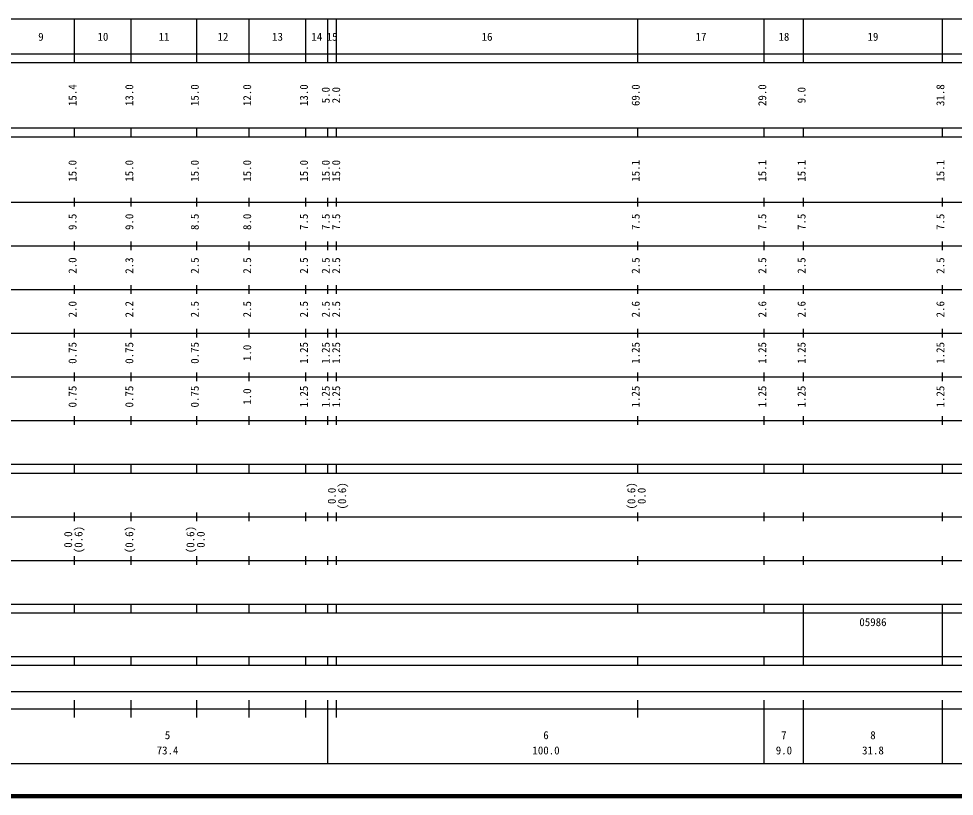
# Model space of a CAD drawing. Units: millimetres on the paper, enlarged 1000 times. Extents: x 40000 to 680000, y 20000 to 380000.
# Drawn here: x 297210 to 511528, y 20000 to 198000 of the extents above; entities that cross this region are included whole.
import ezdxf
from ezdxf.enums import TextEntityAlignment as Align

# ---------------------------------------------------------------- set-up
doc = ezdxf.new("R2010")
doc.units = ezdxf.units.MM
doc.header["$LTSCALE"] = 1000
doc.layers.add('M-TTL', color=2, linetype='Continuous', lineweight=140)
doc.layers.add('M-TTL-BAND', color=7, linetype='Continuous', lineweight=25)
doc.styles.add('ＭＳ ゴシック', font='')
doc.styles.get('ＭＳ ゴシック').set_extended_font_data('MS Gothic')

msp = doc.modelspace()

# ---------------------------------------------------------------- linework, layer by layer
at = {"layer": 'M-TTL'}
msp.add_line((40000, 20000), (680000, 20000), dxfattribs=at)
at = {"layer": 'M-TTL-BAND'}
for p, q in [((68000, 198000), (579000, 198000)), ((310000, 188000), (310000, 198000)), ((323000, 188000), (323000, 198000)), ((338000, 188000), (338000, 198000)), ((350000, 188000), (350000, 198000)), ((363000, 188000), (363000, 198000)), ((368000, 188000), (368000, 198000)), ((370000, 188000), (370000, 198000)), ((439000, 188000), (439000, 198000)), ((468000, 188000), (468000, 198000)), ((477000, 188000), (477000, 198000)), ((508800, 188000), (508800, 198000)), ((40000, 190000), (579000, 190000)), ((40000, 188000), (579000, 188000)), ((40000, 173000), (579000, 173000)), ((310000, 171000), (310000, 173000)), ((323000, 171000), (323000, 173000)), ((338000, 171000), (338000, 173000)), ((350000, 171000), (350000, 173000)), ((363000, 171000), (363000, 173000)), ((368000, 171000), (368000, 173000)), ((370000, 171000), (370000, 173000)), ((439000, 171000), (439000, 173000)), ((468000, 171000), (468000, 173000)), ((477000, 171000), (477000, 173000)), ((508800, 171000), (508800, 173000)), ((40000, 171000), (579000, 171000)), ((310000, 155000), (310000, 157000)), ((323000, 155000), (323000, 157000)), ((338000, 155000), (338000, 157000)), ((350000, 155000), (350000, 157000)), ((363000, 155000), (363000, 157000)), ((368000, 155000), (368000, 157000)), ((370000, 155000), (370000, 157000)), ((439000, 155000), (439000, 157000)), ((468000, 155000), (468000, 157000)), ((477000, 155000), (477000, 157000)), ((508800, 155000), (508800, 157000)), ((40000, 156000), (579000, 156000)), ((46000, 146000), (579000, 146000)), ((310000, 145000), (310000, 147000)), ((323000, 145000), (323000, 147000)), ((338000, 145000), (338000, 147000)), ((350000, 145000), (350000, 147000)), ((363000, 145000), (363000, 147000)), ((368000, 145000), (368000, 147000)), ((370000, 145000), (370000, 147000)), ((439000, 145000), (439000, 147000)), ((468000, 145000), (468000, 147000)), ((477000, 145000), (477000, 147000)), ((508800, 145000), (508800, 147000)), ((52000, 136000), (579000, 136000)), ((310000, 135000), (310000, 137000)), ((323000, 135000), (323000, 137000)), ((338000, 135000), (338000, 137000)), ((350000, 135000), (350000, 137000)), ((363000, 135000), (363000, 137000)), ((368000, 135000), (368000, 137000)), ((370000, 135000), (370000, 137000)), ((439000, 135000), (439000, 137000)), ((468000, 135000), (468000, 137000)), ((477000, 135000), (477000, 137000)), ((508800, 135000), (508800, 137000)), ((310000, 125000), (310000, 127000)), ((323000, 125000), (323000, 127000)), ((338000, 125000), (338000, 127000)), ((350000, 125000), (350000, 127000)), ((363000, 125000), (363000, 127000)), ((368000, 125000), (368000, 127000)), ((370000, 125000), (370000, 127000)), ((439000, 125000), (439000, 127000)), ((468000, 125000), (468000, 127000)), ((477000, 125000), (477000, 127000)), ((508800, 125000), (508800, 127000)), ((46000, 126000), (579000, 126000)), ((52000, 116000), (579000, 116000)), ((310000, 115000), (310000, 117000)), ((323000, 115000), (323000, 117000)), ((338000, 115000), (338000, 117000)), ((350000, 115000), (350000, 117000)), ((363000, 115000), (363000, 117000)), ((368000, 115000), (368000, 117000)), ((370000, 115000), (370000, 117000)), ((439000, 115000), (439000, 117000)), ((468000, 115000), (468000, 117000)), ((477000, 115000), (477000, 117000)), ((508800, 115000), (508800, 117000)), ((46000, 106000), (579000, 106000)), ((310000, 105000), (310000, 107000)), ((323000, 105000), (323000, 107000)), ((338000, 105000), (338000, 107000)), ((350000, 105000), (350000, 107000)), ((363000, 105000), (363000, 107000)), ((368000, 105000), (368000, 107000)), ((370000, 105000), (370000, 107000)), ((439000, 105000), (439000, 107000)), ((468000, 105000), (468000, 107000)), ((477000, 105000), (477000, 107000)), ((508800, 105000), (508800, 107000)), ((40000, 96000), (579000, 96000)), ((310000, 94000), (310000, 96000)), ((323000, 94000), (323000, 96000)), ((338000, 94000), (338000, 96000)), ((350000, 94000), (350000, 96000)), ((363000, 94000), (363000, 96000)), ((368000, 94000), (368000, 96000)), ((370000, 94000), (370000, 96000)), ((439000, 94000), (439000, 96000)), ((468000, 94000), (468000, 96000)), ((477000, 94000), (477000, 96000)), ((508800, 94000), (508800, 96000)), ((40000, 94000), (579000, 94000)), ((49000, 84000), (579000, 84000)), ((310000, 83000), (310000, 85000)), ((323000, 83000), (323000, 85000)), ((338000, 83000), (338000, 85000)), ((350000, 83000), (350000, 85000)), ((363000, 83000), (363000, 85000)), ((368000, 83000), (368000, 85000)), ((370000, 83000), (370000, 85000)), ((439000, 83000), (439000, 85000)), ((468000, 83000), (468000, 85000)), ((477000, 83000), (477000, 85000)), ((508800, 83000), (508800, 85000)), ((40000, 74000), (579000, 74000)), ((310000, 73000), (310000, 75000)), ((323000, 73000), (323000, 75000)), ((338000, 73000), (338000, 75000)), ((350000, 73000), (350000, 75000)), ((363000, 73000), (363000, 75000)), ((368000, 73000), (368000, 75000)), ((370000, 73000), (370000, 75000)), ((439000, 73000), (439000, 75000)), ((468000, 73000), (468000, 75000)), ((477000, 73000), (477000, 75000)), ((508800, 73000), (508800, 75000)), ((40000, 64000), (579000, 64000)), ((310000, 62000), (310000, 64000)), ((323000, 62000), (323000, 64000)), ((338000, 62000), (338000, 64000)), ((350000, 62000), (350000, 64000)), ((363000, 62000), (363000, 64000)), ((368000, 62000), (368000, 64000)), ((370000, 62000), (370000, 64000)), ((439000, 62000), (439000, 64000)), ((468000, 62000), (468000, 64000)), ((477000, 62000), (477000, 64000)), ((508800, 62000), (508800, 64000)), ((40000, 62000), (579000, 62000)), ((477000, 52000), (477000, 62000)), ((508800, 52000), (508800, 62000)), ((40000, 52000), (579000, 52000)), ((310000, 50000), (310000, 52000)), ((323000, 50000), (323000, 52000)), ((338000, 50000), (338000, 52000)), ((350000, 50000), (350000, 52000)), ((363000, 50000), (363000, 52000)), ((368000, 50000), (368000, 52000)), ((370000, 50000), (370000, 52000)), ((439000, 50000), (439000, 52000)), ((468000, 50000), (468000, 52000)), ((477000, 50000), (477000, 52000)), ((508800, 50000), (508800, 52000)), ((40000, 50000), (579000, 50000)), ((71000, 44000), (565000, 44000)), ((310000, 38000), (310000, 42000)), ((323000, 38000), (323000, 42000)), ((338000, 38000), (338000, 42000)), ((350000, 38000), (350000, 42000)), ((363000, 38000), (363000, 42000)), ((368000, 27500), (368000, 42000)), ((370000, 38000), (370000, 42000)), ((439000, 38000), (439000, 42000)), ((468000, 27500), (468000, 42000)), ((477000, 27500), (477000, 42000)), ((508800, 27500), (508800, 42000)), ((40000, 40000), (579000, 40000)), ((68000, 27500), (579000, 27500))]:
    msp.add_line(p, q, dxfattribs=at)

# ---------------------------------------------------------------- texts
at = {"layer": 'M-TTL-BAND', "style": 'ＭＳ ゴシック'}
for s, p in [('9', (302300, 192405)), ('10', (316500, 192405)), ('11', (330500, 192405)), ('12', (344000, 192405)), ('13', (356500, 192405)), ('14', (365500, 192405)), ('15', (369000, 192405)), ('16', (404500, 192405)), ('17', (453500, 192405)), ('18', (472500, 192405)), ('19', (492900, 192405)), ('5', (331300, 32523)), ('6', (418000, 32523)), ('7', (472500, 32523)), ('8', (492900, 32523)), ('73.4', (331300, 29033)), ('100.0', (418000, 29033)), ('9.0', (472500, 29033)), ('31.8', (492900, 29033))]:
    msp.add_text(s, height=1833, dxfattribs=at).set_placement(p, align=Align.BOTTOM_CENTER)
for s, p in [('15.4', (311000, 180500)), ('13.0', (324000, 180500)), ('15.0', (339000, 180500)), ('12.0', (351000, 180500)), ('13.0', (364000, 180500)), ('5.0', (369000, 180500)), ('2.0', (371389, 180500)), ('69.0', (440000, 180500)), ('29.0', (469000, 180500)), ('9.0', (478000, 180500)), ('31.8', (509800, 180500)), ('15.0', (311000, 163174)), ('15.0', (324000, 163174)), ('15.0', (339000, 163174)), ('15.0', (351000, 163174)), ('15.0', (364000, 163174)), ('15.0', (369000, 163174)), ('15.0', (371389, 163174)), ('15.1', (440000, 163174)), ('15.1', (469000, 163174)), ('15.1', (478000, 163174)), ('15.1', (509800, 163174)), ('9.5', (311000, 151500)), ('9.0', (324000, 151500)), ('8.5', (339000, 151500)), ('8.0', (351000, 151500)), ('7.5', (364000, 151500)), ('7.5', (369000, 151500)), ('7.5', (371389, 151500)), ('7.5', (440000, 151500)), ('7.5', (469000, 151500)), ('7.5', (478000, 151500)), ('7.5', (509800, 151500)), ('2.0', (311000, 141500)), ('2.3', (324000, 141500)), ('2.5', (339000, 141500)), ('2.5', (351000, 141500)), ('2.5', (364000, 141500)), ('2.5', (369000, 141500)), ('2.5', (371389, 141500)), ('2.5', (440000, 141500)), ('2.5', (469000, 141500)), ('2.5', (478000, 141500)), ('2.5', (509800, 141500)), ('2.0', (311000, 131500)), ('2.2', (324000, 131500)), ('2.5', (339000, 131500)), ('2.5', (351000, 131500)), ('2.5', (364000, 131500)), ('2.5', (369000, 131500)), ('2.5', (371389, 131500)), ('2.6', (440000, 131500)), ('2.6', (469000, 131500)), ('2.6', (478000, 131500)), ('2.6', (509800, 131500)), ('0.75', (311000, 121500)), ('0.75', (324000, 121500)), ('0.75', (339000, 121500)), ('1.0', (351000, 121500)), ('1.25', (364000, 121500)), ('1.25', (369000, 121500)), ('1.25', (371389, 121500)), ('1.25', (440000, 121500)), ('1.25', (469000, 121500)), ('1.25', (478000, 121500)), ('1.25', (509800, 121500)), ('0.75', (311000, 111500)), ('0.75', (324000, 111500)), ('0.75', (339000, 111500)), ('1.25', (364000, 111500)), ('1.25', (369000, 111500)), ('1.25', (371389, 111500)), ('1.25', (440000, 111500)), ('1.25', (469000, 111500)), ('1.25', (478000, 111500)), ('1.25', (509800, 111500)), ('1.0', (351000, 111500)), ('0.0', (370389, 88764)), ('(0.6)', (372759, 88764)), ('(0.6)', (439000, 88764)), ('0.0', (441370, 88764)), ('(0.6)', (312370, 78764)), ('(0.6)', (324000, 78764)), ('(0.6)', (338000, 78764)), ('0.0', (310000, 78764)), ('0.0', (340370, 78764))]:
    msp.add_text(s, height=1833, rotation=90, dxfattribs=at).set_placement(p, align=Align.BOTTOM_CENTER)
msp.add_text('05986', height=1833, dxfattribs=at).set_placement((489775, 58405), align=Align.BOTTOM_LEFT)

doc.saveas('drawing.dxf')
